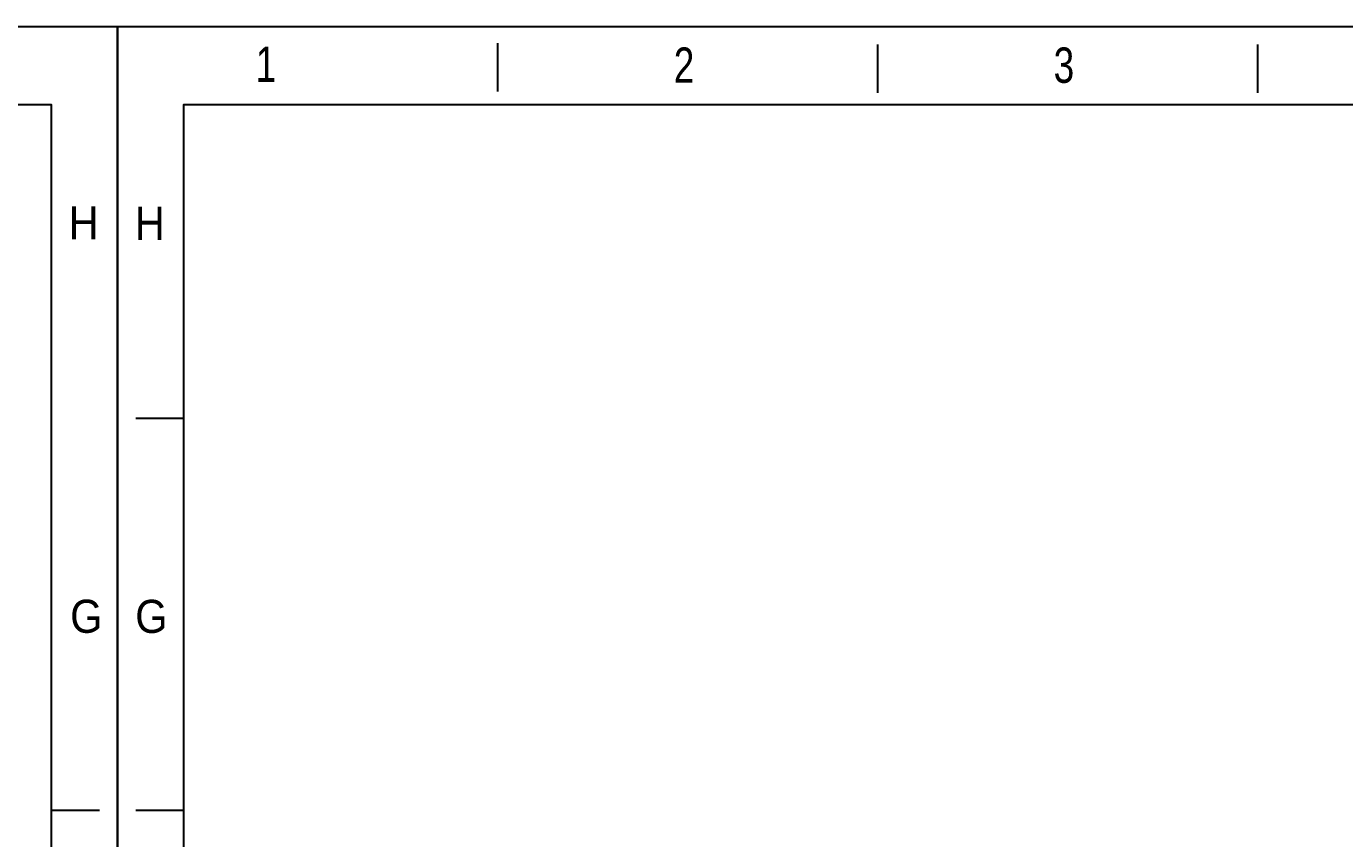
# Model space of a CAD drawing. Header units: millimetres. Extents: x -3132 to 28633, y 682 to 5849.
# Drawn here: x 16998 to 18166, y 2742 to 3462 of the extents above; entities that cross this region are included whole.
import ezdxf

# ---------------------------------------------------------------- set-up
doc = ezdxf.new("R2010")
doc.units = ezdxf.units.MM
doc.styles.add('CKSTANDARD', font='arial.ttf')
doc.styles.add('Roamns', font='romans.shx')

# ---------------------------------------------------------------- blocks, each defined once
blk = doc.blocks.new('standard template')
for p, q in [((3074, 30739), (3074, 30336)), ((6246, 30728), (6246, 30325)), ((9418, 30728), (9418, 30325)), ((456, 27607), (54, 27607)), ((456, 24334), (54, 24334)), ((37812, 24334), (37409, 24334))]:
    blk.add_line(p, q)
blk.add_lwpolyline([(37963, 4700), (-97, 4700), (-97, 30879), (37963, 30879)], close=True)
at = {"color": 7}
blk.add_lwpolyline([(456, 6674), (456, 5964), (456, 5254), (456, 30226), (37409, 30226), (37409, 5254)], dxfattribs=at)
at = {"style": 'CKSTANDARD'}
for s, height, width, p in [('1', 295, 0.75, (1055, 30416)), ('2', 295, 0.75, (4545, 30408)), ('3', 295, 0.75, (7716, 30408)), ('H', 276, 0.9, (47, 29097)), ('H', 276, 0.9, (37555, 29102)), ('G', 276, 0.9, (50, 25816)), ('G', 276, 0.9, (37567, 25817))]:
    blk.add_text(s, height=height, dxfattribs=dict(at, width=width)).set_placement(p)
at = {"style": 'Roamns'}
for tag, p in [('PAGE_NAME', (27466, 7594)), ('PROJECT_NAME', (27466, 6884)), ('DRAWN_NAME', (27466, 6174)), ('VERSION', (34241, 6174)), ('SELECT_DATA', (27466, 5464)), ('PAGE_NUMBER', (34241, 5464))]:
    blk.add_attdef(tag, p, '', height=285, dxfattribs=at)

msp = doc.modelspace()

# ---------------------------------------------------------------- block references
at = {"lineweight": -3, "transparency": 33554595, "xscale": 0.1062003192476745, "yscale": 0.1062003192476745, "zscale": 0.1062003192476745}
for p in [(13046.732, 182.912), (17088.721, 182.912)]:
    msp.add_blockref('standard template', p, dxfattribs=at)

doc.saveas('drawing.dxf')
